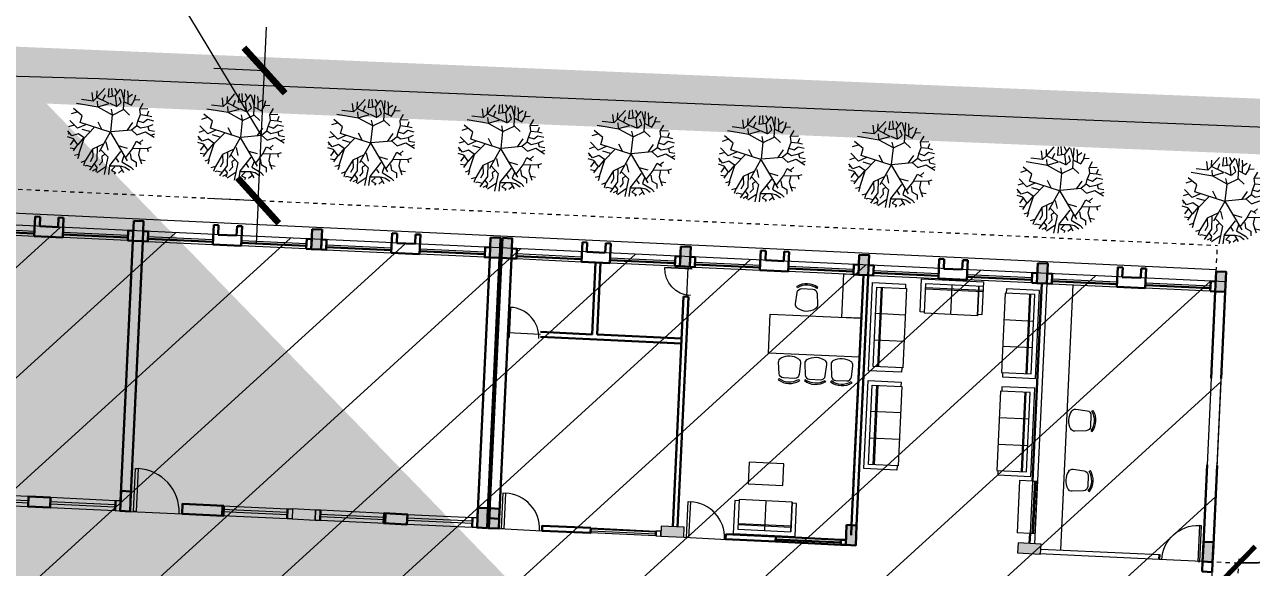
# Model space of a CAD drawing. Extents: x 4380 to 4772, y -521 to -208.
# Drawn here: x 4577.86 to 4606.12, y -360.25 to -347.74 of the extents above; entities that cross this region are included whole.
import ezdxf

# ---------------------------------------------------------------- set-up
doc = ezdxf.new("R2010")
doc.units = 0
doc.header["$LTSCALE"] = 40
doc.header["$MEASUREMENT"] = 0
doc.header["$PDMODE"] = 32
doc.header["$PDSIZE"] = 0.02
doc.linetypes.add('DASHED', pattern=[0.75, 0.5, -0.25])
doc.linetypes.add('DASHED2', pattern=[0.375, 0.25, -0.125])
doc.layers.get('0').update_dxf_attribs({"linetype": 'CONTINUOUS'})
doc.layers.get('Defpoints').update_dxf_attribs({"linetype": 'CONTINUOUS'})
for name, color, linetype, lineweight in [('- WALL', 7, 'CONTINUOUS', 30), ('BW', 1, 'CONTINUOUS', 9), ('Col-Hatch', 9, 'CONTINUOUS', 13), ('coloum hatch', 254, 'CONTINUOUS', 9), ('Column', 252, 'CONTINUOUS', 30), ('Dimension', 251, 'CONTINUOUS', 9), ('Door', 54, 'CONTINUOUS', 13), ('elevation', 1, 'CONTINUOUS', 13), ('Furniture', 17, 'CONTINUOUS', 9), ('Hatch', 10, 'CONTINUOUS', 13), ('Paved Area', 53, 'CONTINUOUS', 9), ('Pool', 140, 'CONTINUOUS', 15), ('PROJ.', 30, 'DASHED2', 13), ('TR', 92, 'CONTINUOUS', 5), ('Ventilator', 6, 'DASHED', 18), ('Wall', 7, 'CONTINUOUS', 30), ('wall l', 7, 'CONTINUOUS', 20), ('Window', 150, 'CONTINUOUS', 15), ('Window-Wall', 7, 'CONTINUOUS', 18)]:
    doc.layers.add(name, color=color, linetype=linetype, lineweight=lineweight)
doc.layers.add('dimen', color=7, linetype='CONTINUOUS')
doc.styles.add('dim-stylus bt', font='arial.ttf')
doc.dimstyles.new('Tabrej', dxfattribs={"dimtxt": 0.32, "dimasz": 0.2, "dimexe": 1.38778e-17, "dimexo": 0.15, "dimgap": 0.09, "dimtad": 0, "dimdec": 3, "dimzin": 0, "dimdsep": 46, "dimtxsty": 'dim-stylus bt', "dimblk": 'ARCHTICK', "dimcen": 0, "dimdle": 0.05, "dimclrd": 256, "dimclre": 256, "dimclrt": 7, "dimadec": 0, "dimazin": 0, "dimtfac": 1, "dimtdec": 3, "dimtofl": 0, "dimtmove": 0, "dimatfit": 1, "dimfxl": 0, "dimtolj": 1, "dimtzin": 0, "dimlwd": -1, "dimlwe": -1, "dimarcsym": 0})

# ---------------------------------------------------------------- blocks, each defined once
blk = doc.blocks.new('_ArchTick')
at = {"color": 0, "const_width": 0.15}
blk.add_lwpolyline([(-0.5, -0.5), (0.5, 0.5)], dxfattribs=at)
blk = doc.blocks.new('*D49')
at = {"layer": 'Defpoints', "color": 0, "transparency": 16777216}
for p in [(4627.76, -346.535), (4557.62, -347.547), (4627.598, -350.452)]:
    blk.add_point(p, dxfattribs=at)
at = {"layer": 'Dimension', "transparency": 16777216}
for p, q in [((4557.626, -347.397), (4557.782, -343.63)), ((4557.732, -343.628), (4596.629, -345.243)), ((4627.81, -346.537), (4607.163, -345.68)), ((4627.604, -350.302), (4627.76, -346.535))]:
    blk.add_line(p, q, dxfattribs=at)
for p, rotation in [((4557.782, -343.63), 177.6228425323131), ((4627.76, -346.535), 357.6228425323131)]:
    blk.add_blockref('_ArchTick', p, dxfattribs=dict(at, rotation=rotation))
at = {"layer": 'Dimension', "color": 7, "transparency": 16777216, "insert": (4601.912, -345.078), "char_height": 2.5, "attachment_point": 5, "rotation": 357.6228, "style": 'dim-stylus bt'}
blk.add_mtext('\\A1;70.038', dxfattribs=at)
blk = doc.blocks.new('SHRUB4')
at = {"layer": 'TR'}
for p, q in [((-0.0414, 0.0723), (-0.0435, 0.0921)), ((-0.0325, 0.0806), (-0.0146, 0.1012)), ((-0.0325, 0.0806), (-0.0318, 0.0954)), ((-0.0181, 0.0756), (-0.0132, 0.0872)), ((-0.0063, 0.0815), (-0.0042, 0.1012)), ((0.0033, 0.0839), (0.0019, 0.1021)), ((0.0143, 0.0913), (0.0095, 0.1012)), ((0.0102, 0.0839), (0.0219, 0.0996)), ((0.0295, 0.0764), (0.0239, 0.0979)), ((0.0287, 0.0524), (0.0316, 0.0988)), ((0.0398, 0.0822), (0.0384, 0.0954)), ((0.0391, 0.0815), (0.0495, 0.088)), ((0.0536, 0.0756), (0.057, 0.0864)), ((-0.0298, 0.0582), (-0.0793, 0.0665)), ((-0.0414, 0.0723), (-0.0683, 0.0756)), ((-0.0325, 0.0806), (-0.0414, 0.0723)), ((-0.0042, 0.0665), (-0.0325, 0.0806)), ((-0.0304, 0.0599), (-0.0312, 0.0723)), ((-0.0304, 0.0591), (-0.0042, 0.0665)), ((0.0033, 0.0401), (-0.0298, 0.0582)), ((0.0095, 0.0839), (-0.0063, 0.0815)), ((-0.0029, 0.0674), (0.0129, 0.0599)), ((0.0129, 0.0599), (0.0102, 0.0839)), ((0.0143, 0.0607), (0.0233, 0.069)), ((0.0233, 0.069), (0.0191, 0.0806)), ((0.0302, 0.0707), (0.0467, 0.0624)), ((0.0391, 0.0674), (0.0391, 0.0815)), ((0.0467, 0.0624), (0.0543, 0.0748)), ((0.0543, 0.0748), (0.0659, 0.0756)), ((0.0659, 0.0533), (0.0742, 0.0674)), ((-0.078, 0.0467), (-0.0917, 0.0425)), ((-0.0662, 0.0384), (-0.0862, 0.0549)), ((-0.0711, 0.0227), (-0.0662, 0.0384)), ((-0.0009, 0.0019), (0.0033, 0.0401)), ((0.0033, 0.0409), (0.0006, 0.0533)), ((0.0033, 0.0401), (0.0287, 0.0524)), ((0.0287, 0.0533), (0.0426, 0.0401)), ((0.0618, 0.026), (0.0674, 0.0409)), ((0.0674, 0.0417), (0.0659, 0.0533)), ((0.0666, 0.0541), (0.0846, 0.0549)), ((0.0674, 0.0409), (0.0832, 0.0392)), ((0.0742, 0.0227), (0.0838, 0.0302)), ((0.0832, 0.0392), (0.0873, 0.05)), ((0.0832, 0.0392), (0.0936, 0.0367)), ((0.0838, 0.0302), (0.0976, 0.0268)), ((-0.0903, -0.0079), (-0.0993, 0.0037)), ((-0.0849, 0.0169), (-0.098, 0.0128)), ((-0.0772, 0.0095), (-0.0951, 0.0277)), ((-0.0587, 0.0178), (-0.0772, 0.0095)), ((-0.0022, 0.0004), (-0.0711, 0.0226)), ((-0.0491, 0.002), (-0.0662, 0.007)), ((-0.0387, 0.0111), (-0.0628, -0.0137)), ((-0.0215, 0.007), (-0.0298, 0.0235)), ((-0.0022, 0.0004), (-0.0277, -0.0451)), ((-0.0009, 0.0019), (0.0467, 0.0062)), ((0.0377, 0.0053), (0.0501, 0.0227)), ((0.0467, 0.0062), (0.0591, 0.0161)), ((0.0467, 0.0062), (0.0597, -0.0054)), ((0.0591, 0.0161), (0.0618, 0.026)), ((0.0591, 0.0161), (0.068, 0.0103)), ((0.0597, -0.0054), (0.079, 0.0012)), ((0.0618, 0.0268), (0.0742, 0.0227)), ((0.068, 0.0103), (0.0846, 0.0136)), ((0.079, 0.0012), (0.099, -0.0112)), ((0.0846, 0.0136), (0.0969, 0.0186)), ((0.0846, 0.0136), (0.0866, 0.0053)), ((0.0866, 0.0053), (0.0997, 0.0029)), ((-0.0869, -0.0145), (-0.1, -0.0104)), ((-0.0951, -0.0021), (-0.0986, -0.0037)), ((-0.0849, -0.0153), (-0.0945, -0.0285)), ((-0.0759, -0.0029), (-0.0903, -0.0079)), ((-0.0772, -0.0277), (-0.0876, -0.0426)), ((-0.0766, -0.0285), (-0.0869, -0.0145)), ((-0.0635, -0.0128), (-0.0766, -0.0285)), ((-0.0628, -0.012), (-0.0759, -0.0029)), ((-0.0628, -0.0137), (-0.0752, -0.0509)), ((-0.0167, -0.0261), (-0.0429, -0.0384)), ((-0.0119, -0.022), (-0.0077, -0.0409)), ((-0.0015, -0.0005), (0.0369, -0.0654)), ((0.0495, -0.0368), (0.0584, -0.0203)), ((0.0584, -0.0203), (0.0694, -0.0269)), ((0.0659, -0.0236), (0.0735, -0.0169)), ((0.0915, -0.0062), (0.1004, -0.0029)), ((-0.0849, -0.0377), (-0.0945, -0.036)), ((-0.0752, -0.0509), (-0.0841, -0.0534)), ((-0.0738, -0.0509), (-0.0772, -0.0608)), ((-0.0429, -0.0384), (-0.0593, -0.0657)), ((-0.0429, -0.0384), (-0.0422, -0.0566)), ((-0.0318, -0.0335), (-0.0325, -0.0633)), ((-0.0242, -0.0393), (-0.0077, -0.0566)), ((-0.0146, -0.0509), (-0.0215, -0.055)), ((-0.0215, -0.055), (-0.0202, -0.0674)), ((0.0219, -0.0442), (-0.0036, -0.0765)), ((0.0164, -0.0302), (0.037, -0.036)), ((0.0295, -0.0541), (0.0247, -0.0674)), ((0.0336, -0.0583), (0.0501, -0.0368)), ((0.0439, -0.0483), (0.046, -0.0615)), ((0.0501, -0.0368), (0.0832, -0.036)), ((0.0666, -0.0368), (0.0632, -0.0517)), ((0.0632, -0.0517), (0.0701, -0.0723)), ((0.0832, -0.0368), (0.0928, -0.0335)), ((0.0832, -0.036), (0.0853, -0.0442)), ((-0.0593, -0.0657), (-0.0697, -0.0691)), ((-0.0601, -0.0666), (-0.0635, -0.0773)), ((-0.0559, -0.0765), (-0.0601, -0.0781)), ((-0.0435, -0.0798), (-0.0559, -0.0765)), ((-0.0325, -0.0633), (-0.0497, -0.0872)), ((-0.0422, -0.0566), (-0.0483, -0.0674)), ((-0.0387, -0.0723), (-0.0325, -0.0806)), ((-0.0325, -0.0806), (-0.0352, -0.0906)), ((-0.0119, -0.079), (-0.0325, -0.093)), ((-0.0202, -0.0674), (-0.0277, -0.0756)), ((-0.0077, -0.0566), (-0.016, -0.0971)), ((-0.0036, -0.0765), (-0.0063, -0.0971)), ((-0.0029, -0.0773), (0.0205, -0.0773)), ((0.0088, -0.079), (0.0006, -0.0872)), ((0.0116, -0.0599), (0.0171, -0.0682)), ((0.0205, -0.0773), (0.0287, -0.0922)), ((0.0212, -0.0773), (0.0322, -0.0798)), ((0.0247, -0.0674), (0.0453, -0.0798)), ((0.0322, -0.0798), (0.0426, -0.0872)), ((0.0453, -0.0798), (0.0515, -0.0864)), ((0.046, -0.0615), (0.0577, -0.0682)), ((0.0577, -0.0682), (0.0577, -0.079)), ((0.0653, -0.0624), (0.0784, -0.0649)), ((-0.0352, -0.0848), (-0.0429, -0.0889)), ((0.0006, -0.0872), (0.0102, -0.0922)), ((0.0102, -0.0922), (0.0075, -0.0963)), ((0.0247, -0.0872), (0.0171, -0.0938))]:
    blk.add_line(p, q, dxfattribs=at)
blk = doc.blocks.new('*D56')
at = {"layer": 'Defpoints', "color": 0, "transparency": 16777216}
for p in [(4582.073, -348.739), (4583.388, -348.803), (4581.927, -351.735)]:
    blk.add_point(p, dxfattribs=at)
at = {"layer": 'Dimension', "transparency": 16777216}
for p, q in [((4580.64, -345.866), (4580.649, -345.686)), ((4583.315, -350.301), (4580.64, -345.866)), ((4583.388, -348.803), (4583.436, -347.804)), ((4582.223, -348.746), (4583.388, -348.803)), ((4583.242, -351.799), (4583.388, -348.803)), ((4582.077, -351.742), (4583.242, -351.799)), ((4583.242, -351.799), (4583.193, -352.798))]:
    blk.add_line(p, q, dxfattribs=at)
for p, rotation in [((4583.388, -348.803), 267.2111745939329), ((4583.242, -351.799), 87.21117459393287)]:
    blk.add_blockref('_ArchTick', p, dxfattribs=dict(at, rotation=rotation))
at = {"layer": 'Dimension', "color": 7, "transparency": 16777216, "insert": (4580.879, -340.954), "char_height": 2.5, "attachment_point": 5, "rotation": 87.2112, "style": 'dim-stylus bt'}
blk.add_mtext('\\A1;3.00M ', dxfattribs=at)
blk = doc.blocks.new('*D57')
at = {"layer": 'Defpoints', "color": 0, "transparency": 16777216}
for p in [(4627.654, -359.586), (4605.832, -359.899), (4627.657, -359.83)]:
    blk.add_point(p, dxfattribs=at)
at = {"layer": 'dimen', "transparency": 16777216}
for p, q in [((4627.707, -359.83), (4619.96, -359.941)), ((4627.656, -359.736), (4627.657, -359.83)), ((4605.786, -360.144), (4613.534, -360.033)), ((4605.835, -360.049), (4605.836, -360.144))]:
    blk.add_line(p, q, dxfattribs=at)
at = {"layer": 'dimen', "transparency": 16777216, "xscale": 0.75, "yscale": 0.75, "zscale": 0.75}
for p, rotation in [((4627.657, -359.83), 0.8226097167320927), ((4605.836, -360.144), 180.8226097167321)]:
    blk.add_blockref('_ArchTick', p, dxfattribs=dict(at, rotation=rotation))
at = {"layer": 'dimen', "color": 7, "transparency": 16777216, "insert": (4616.747, -359.987), "char_height": 1.5, "attachment_point": 5, "rotation": 0.8226, "style": 'dim-stylus bt'}
blk.add_mtext('\\A1;21.824', dxfattribs=at)
blk = doc.blocks.new('vxcvfcvbgfg')
at = {"layer": 'Ventilator'}
for p, q in [((317.94, -581.571), (317.94, -583.071)), ((317.99, -581.571), (317.99, -583.071))]:
    blk.add_line(p, q, dxfattribs=at)
at = {"layer": 'Wall'}
for p, q in [((318.08, -581.571), (317.85, -581.571)), ((318.08, -583.071), (317.85, -583.071))]:
    blk.add_line(p, q, dxfattribs=at)
at = {"layer": 'Window-Wall'}
for p, q in [((317.85, -581.571), (317.85, -583.071)), ((318.08, -583.071), (318.08, -581.571))]:
    blk.add_line(p, q, dxfattribs=at)
blk = doc.blocks.new('sofa1')
at = {"layer": 'Furniture'}
for p, q in [((1016, 0), (-1016, 0)), ((-1016, 0), (-1016, -762)), ((-914.4, -101.6), (-914.4, -787.4)), ((914.4, -101.6), (-914.4, -101.6)), ((-914.4, -203.2), (914.4, -203.2)), ((-914.4, -228.6), (914.4, -228.6)), ((-304.8, -787.4), (-304.8, -101.6)), ((304.8, -787.4), (304.8, -101.6)), ((914.4, -787.4), (914.4, -101.6)), ((1016, -762), (1016, 0)), ((-1016, -762), (-914.4, -762)), ((-914.4, -787.4), (914.4, -787.4)), ((914.4, -762), (1016, -762))]:
    blk.add_line(p, q, dxfattribs=at)
blk = doc.blocks.new('chair1')
at = {"layer": 'Furniture'}
for p, q in [((527, 224), (556, 243)), ((527, -224), (556, -243))]:
    blk.add_line(p, q, dxfattribs=at)
blk.add_lwpolyline([(58, 204, -0.283804), (155, 253), (416, 230, -0.389031), (510, 127), (510, -127, -0.389031), (416, -230), (155, -253, -0.283804), (58, -204)], format="xyb", dxfattribs=at)
for centre, radius, start, end in [((390, 0), 390, 148.3892, 211.6108), ((201, 0), 396, 325.6197, 34.3803), ((201, 0), 430, 325.6197, 34.3803)]:
    blk.add_arc(centre, radius, start, end, dxfattribs=at)
blk = doc.blocks.new('sde')
at = {"layer": 'Furniture', "ltscale": 10000}
for p, q in [((4179.177, 1070.741), (4178.415, 1070.741)), ((4178.415, 1070.741), (4178.415, 1069.318)), ((4179.177, 1070.639), (4179.177, 1070.741)), ((4178.517, 1070.639), (4178.517, 1069.318)), ((4179.203, 1070.639), (4178.517, 1070.639)), ((4178.618, 1069.318), (4178.618, 1070.639)), ((4178.644, 1069.318), (4178.644, 1070.639)), ((4179.203, 1069.42), (4179.203, 1070.639)), ((4179.203, 1070.03), (4178.517, 1070.03)), ((4178.415, 1069.318), (4179.177, 1069.318)), ((4179.203, 1069.42), (4178.517, 1069.42)), ((4178.517, 1069.42), (4179.203, 1069.42)), ((4179.177, 1069.318), (4179.177, 1069.42))]:
    blk.add_line(p, q, dxfattribs=at)
blk = doc.blocks.new('RH 1200')
for p, q in [((21, 0), (21, 43.3)), ((21.7, 0), (21.7, 43.3)), ((21.7, 0), (21, 0))]:
    blk.add_line(p, q)
at = {"extrusion": (0, 0, -1)}
blk.add_ellipse((21.7, 0), major_axis=(-30.6, 30.6), ratio=1, start_param=5.497787, end_param=7.068583, dxfattribs=at)
blk = doc.blocks.new('DRF')
at = {"layer": 'Door', "ltscale": 20}
blk.add_line((620.912, -398.163), (620.912, -397.263), dxfattribs=at)
at = {"layer": 'Door', "ltscale": 20, "xscale": 0.01904999999555912, "yscale": 0.01904999999555912, "zscale": 0.01904999999672263, "rotation": 90}
blk.add_blockref('RH 1200', (621.027, -397.713), dxfattribs=at)
blk = doc.blocks.new('CC')
at = {"layer": 'Col-Hatch', "ltscale": 0.05}
blk.add_hatch(color=256, dxfattribs=at).paths.add_polyline_path([(4078.606, 341.328), (4078.606, 341.098), (4079.066, 341.098), (4079.066, 341.328)])
at = {"layer": 'Column'}
blk.add_lwpolyline([(4078.606, 341.328), (4079.066, 341.328), (4079.066, 341.098), (4078.606, 341.098)], close=True, dxfattribs=at)
blk = doc.blocks.new('gd')
at = {"layer": 'Door', "ltscale": 0.05}
blk.add_line((526.222, -408.628), (526.222, -407.428), dxfattribs=at)
blk.add_lwpolyline([(526.222, -408.551), (525.231, -408.551), (525.231, -408.491), (526.222, -408.491), (526.222, -408.551)], dxfattribs=at)
blk.add_arc((526.222, -408.491), 0.992, 90, 180, dxfattribs=at)
blk = doc.blocks.new('DFG')
at = {"layer": 'Col-Hatch', "ltscale": 0.05}
blk.add_hatch(color=256, dxfattribs=at).paths.add_polyline_path([(3557.561, -332.074), (3557.561, -332.304), (3557.031, -332.304), (3557.031, -332.074)])
blk.add_lwpolyline([(3557.561, -332.074), (3557.561, -332.304), (3557.031, -332.304), (3557.031, -332.074), (3557.561, -332.074)], dxfattribs=at)
blk = doc.blocks.new('t1')
at = {"layer": 'Furniture', "ltscale": 10000}
for points in [[(697340, 159031), (698240, 159031), (698240, 161131), (697340, 161131)], [(696340, 159481), (696340, 159031), (697340, 159031), (697340, 159481)]]:
    blk.add_lwpolyline(points, close=True, dxfattribs=at)
at = {"layer": 'Furniture', "ltscale": 10000, "xscale": -1, "rotation": 180}
blk.add_blockref('chair1', (698287, 160632), dxfattribs=at)
at = {"layer": 'Furniture', "ltscale": 10000, "xscale": -1}
blk.add_blockref('chair1', (697233, 160306), dxfattribs=at)
at = {"layer": 'Furniture', "ltscale": 10000}
for p in [(698287, 160029), (698287, 159425)]:
    blk.add_blockref('chair1', p, dxfattribs=at)
blk = doc.blocks.new('s2')
at = {"layer": 'Furniture'}
for p, q in [((703165, 162248), (703850, 162248)), ((703165, 162248), (703165, 161029)), ((703850, 162248), (703165, 162248)), ((703952, 162350), (703190, 162350)), ((703190, 162350), (703190, 162248)), ((703723, 162248), (703723, 161029)), ((703749, 162248), (703749, 161029)), ((703850, 161029), (703850, 162248)), ((703952, 160927), (703952, 162350)), ((703165, 161639), (703850, 161639)), ((703165, 161029), (703850, 161029)), ((703190, 161029), (703190, 160927)), ((703190, 160927), (703952, 160927))]:
    blk.add_line(p, q, dxfattribs=at)

msp = doc.modelspace()

# ---------------------------------------------------------------- hatches: boundary and pattern name
at = {"layer": 'Hatch', "ltscale": 0.05}
h = msp.add_hatch(dxfattribs=at)
h.set_pattern_fill('ANSI31', color=256, scale=15, angle=-2.68261)
h.paths.add_polyline_path([(4605.0562, -363.7007), (4605.5261, -353.6717), (4547.4797, -350.9519), (4547.2942, -354.9128), (4544.5971, -354.7865), (4544.6694, -353.2429), (4538.2165, -352.9406), (4538.0274, -356.9761), (4542.1229, -357.168), (4541.9662, -360.5144), (4537.8706, -360.3225), (4537.6816, -364.358), (4544.1345, -364.6604), (4544.2068, -363.1171), (4546.9038, -363.2435), (4546.7183, -367.2041), (4567.5005, -368.1779), (4567.7387, -363.0934), (4575.7299, -363.4679), (4575.4917, -368.5523), (4600.6541, -369.7313), (4600.9457, -363.5081)])
at = {"layer": 'Paved Area'}
h = msp.add_hatch(dxfattribs=at)
h.set_pattern_fill('HONEY', color=256, scale=4, angle=-88.64135, style=0)
h.set_pattern_definition([(271.358645, (-1007.24465, -2072.89975), (0.450673922, -0.739522153), [0.5, -1]), (31.358645, (-1007.24465, -2072.89975), (0.41510801, 0.76005614), [0.5, -1]), (331.358645, (-1007.24465, -2072.89975), (0.865781932, 0.02053399), [-1, 0.5])])
edge = h.paths.add_edge_path()
edge.add_line((4601.24, -376.1384), (4539.7291, -373.4985))
edge.add_line((4601.2326, -373.1353), (4541.0422, -370.552))
edge.add_line((4601.2326, -373.1353), (4601.24, -376.1384))
edge.add_line((4531.6844, -361.0021), (4541.0422, -370.552))
edge.add_line((4528.607, -362.1479), (4539.7291, -373.4985))
edge.add_line((4535.346, -302.3906), (4531.6844, -361.0021))
edge.add_line((4532.3519, -302.2036), (4528.607, -362.1479))
edge.add_line((4535.346, -302.3906), (4532.356, -302.1378))

# ---------------------------------------------------------------- linework, layer by layer
at = {"layer": '- WALL'}
for p, q in [((4578.0854, -352.6162), (4578.1065, -352.1667)), ((4578.1065, -352.1667), (4578.2213, -352.1721)), ((4578.211, -352.3918), (4578.2213, -352.1721)), ((4578.6459, -352.192), (4578.6356, -352.4117)), ((4578.6459, -352.192), (4578.7607, -352.1974)), ((4578.7607, -352.1974), (4578.7397, -352.6469)), ((4582.2169, -352.3593), (4582.1959, -352.8088)), ((4582.3318, -352.3647), (4582.3215, -352.5844)), ((4578.0854, -352.6162), (4578.7397, -352.6469)), ((4578.211, -352.3918), (4578.6356, -352.4117)), ((4582.7461, -352.6043), (4582.3215, -352.5844)), ((4582.7461, -352.6043), (4582.7564, -352.3846)), ((4582.8502, -352.8395), (4582.8712, -352.39)), ((4586.3064, -353.0014), (4586.3274, -352.5519)), ((4586.432, -352.777), (4586.4423, -352.5573)), ((4586.8668, -352.5772), (4586.8565, -352.7969)), ((4586.9817, -352.5825), (4586.9607, -353.0321)), ((4582.8502, -352.8395), (4582.1959, -352.8088)), ((4586.432, -352.777), (4586.8565, -352.7969)), ((4590.7076, -352.7571), (4590.6866, -353.2066)), ((4590.8225, -352.7625), (4590.7076, -352.7571)), ((4590.8225, -352.7625), (4590.8122, -352.9823)), ((4591.2367, -353.0022), (4591.247, -352.7824)), ((4591.3619, -352.7878), (4591.247, -352.7824)), ((4591.3409, -353.2373), (4591.3619, -352.7878)), ((4586.3064, -353.0014), (4586.9607, -353.0321)), ((4591.3409, -353.2373), (4590.6866, -353.2066)), ((4591.2367, -353.0022), (4590.8122, -352.9823)), ((4594.8181, -352.9497), (4594.7971, -353.3992)), ((4594.933, -352.9551), (4594.8181, -352.9497)), ((4594.933, -352.9551), (4594.9227, -353.1749)), ((4595.3472, -353.1948), (4594.9227, -353.1749)), ((4595.3472, -353.1948), (4595.3575, -352.975)), ((4595.4724, -352.9804), (4595.3575, -352.975)), ((4595.4513, -353.4299), (4595.4724, -352.9804)), ((4598.9076, -353.5918), (4598.9286, -353.1423)), ((4599.0435, -353.1477), (4598.9286, -353.1423)), ((4599.0332, -353.3675), (4599.0435, -353.1477)), ((4599.468, -353.1676), (4599.4577, -353.3874)), ((4599.5829, -353.173), (4599.468, -353.1676)), ((4599.5829, -353.173), (4599.5618, -353.6225)), ((4595.4513, -353.4299), (4594.7971, -353.3992)), ((4597.3051, -353.2865), (4597.42, -353.2919)), ((4597.4092, -353.5216), (4597.42, -353.2919)), ((4599.0332, -353.3675), (4599.4577, -353.3874)), ((4601.071, -353.4629), (4601.0602, -353.6927)), ((4601.071, -353.4629), (4601.1858, -353.4683)), ((4601.5305, -353.4845), (4601.4156, -353.4791)), ((4601.5305, -353.4845), (4601.5197, -353.7142)), ((4603.0391, -353.3349), (4603.018, -353.7844)), ((4603.0391, -353.3349), (4603.154, -353.3403)), ((4603.154, -353.3403), (4603.1437, -353.5601)), ((4603.5682, -353.5799), (4603.5785, -353.3602)), ((4603.5785, -353.3602), (4603.6934, -353.3656)), ((4603.6723, -353.8151), (4603.6934, -353.3656)), ((4597.2943, -353.5162), (4597.4092, -353.5216)), ((4598.9076, -353.5918), (4599.5618, -353.6225)), ((4601.0602, -353.6927), (4601.1751, -353.6981)), ((4601.2899, -353.7035), (4601.0765, -358.2585)), ((4601.5197, -353.7142), (4601.4048, -353.7088)), ((4603.5682, -353.5799), (4603.1437, -353.5601)), ((4605.1707, -353.8853), (4605.1814, -353.6555)), ((4603.6723, -353.8151), (4603.018, -353.7844)), ((4605.2856, -353.8907), (4605.1707, -353.8853)), ((4590.9359, -354.8811), (4589.7472, -354.8254)), ((4592.9912, -354.9774), (4591.0509, -354.8865)), ((4592.9858, -355.0923), (4589.7418, -354.9403)), ((4588.7925, -359.1245), (4588.5628, -359.1137)), ((4596.7945, -359.2691), (4596.7838, -359.4989)), ((4596.9094, -359.2745), (4596.8986, -359.5043)), ((4595.1598, -359.6531), (4594.006, -359.599)), ((4595.1651, -359.5382), (4594.0114, -359.4841)), ((4601.0199, -359.4671), (4601.0091, -359.6969)), ((4604.994, -360.1138), (4605.0047, -359.8841)), ((4605.2237, -360.1246), (4605.2345, -359.8949)), ((4604.994, -360.1138), (4605.2237, -360.1246))]:
    msp.add_line(p, q, dxfattribs=at)
at = {"layer": '- WALL', "ltscale": 0.05}
for p, q in [((4582.2169, -352.3593), (4582.3318, -352.3647)), ((4582.7564, -352.3846), (4582.8712, -352.39)), ((4586.4423, -352.5573), (4586.3274, -352.5519)), ((4586.9817, -352.5825), (4586.8668, -352.5772)), ((4580.0721, -358.7159), (4580.3529, -352.7225)), ((4580.3018, -358.7266), (4580.5827, -352.7332)), ((4588.2931, -359.1011), (4588.5739, -353.1076)), ((4588.5228, -359.1118), (4588.8036, -353.1184)), ((4588.5628, -359.1137), (4588.8436, -353.1203)), ((4588.7925, -359.1245), (4589.0733, -353.131)), ((4590.9359, -354.8811), (4591.0137, -353.222)), ((4591.0509, -354.8865), (4591.1286, -353.2273)), ((4605.1814, -353.6555), (4605.2963, -353.6609)), ((4605.2856, -353.8907), (4605.1919, -355.8885)), ((4605.5153, -353.9014), (4605.4217, -355.8992)), ((4605.0983, -357.8863), (4605.0047, -359.8841)), ((4605.3281, -357.897), (4605.2345, -359.8949)), ((4594.006, -359.599), (4594.0114, -359.4841)), ((4595.1598, -359.6531), (4595.1651, -359.5383)), ((4595.1598, -359.6531), (4596.6581, -359.7233)), ((4595.1651, -359.5382), (4596.6635, -359.6084))]:
    msp.add_line(p, q, dxfattribs=at)
at = {"layer": '- WALL'}
for points in [[(4580.2488, -352.4873), (4580.238, -352.7171), (4580.3529, -352.7225), (4580.3637, -352.4927)], [(4580.7083, -352.5089), (4580.6975, -352.7386), (4580.5827, -352.7332), (4580.5934, -352.5035)], [(4584.3593, -352.6799), (4584.3485, -352.9097), (4584.4634, -352.915), (4584.4742, -352.6853)], [(4584.8188, -352.7014), (4584.808, -352.9312), (4584.6931, -352.9258), (4584.7039, -352.6961)], [(4588.4698, -352.8725), (4588.459, -353.1023), (4588.5739, -353.1076), (4588.5847, -352.8779)], [(4588.4698, -352.8725), (4588.459, -353.1023), (4588.5739, -353.1076), (4588.5847, -352.8779)], [(4589.199, -352.9067), (4589.1882, -353.1364), (4589.0733, -353.131), (4589.0841, -352.9013)], [(4592.85, -353.0777), (4592.8392, -353.3075), (4592.9541, -353.3129), (4592.9648, -353.0831)], [(4593.3095, -353.0993), (4593.2987, -353.329), (4593.1838, -353.3236), (4593.1946, -353.0939)], [(4596.9605, -353.2703), (4596.9497, -353.5001), (4597.0646, -353.5055), (4597.0753, -353.2757)], [(4577.9544, -358.6167), (4577.9436, -358.8464), (4578.4481, -358.87), (4578.4589, -358.6403)], [(4590.9048, -359.3386), (4590.8994, -359.4534), (4589.7807, -359.401), (4589.786, -359.2861)], [(4604.9832, -360.3436), (4604.994, -360.1138), (4605.2237, -360.1246), (4605.213, -360.3543)]]:
    msp.add_lwpolyline(points, close=True, dxfattribs=at)
at = {"layer": '- WALL', "ltscale": 0.05}
for points in [[(4582.4545, -358.8275), (4582.4437, -359.0573), (4581.4898, -359.0126), (4581.5005, -358.7828)], [(4586.1297, -359.23), (4586.1404, -359.0002), (4586.6798, -359.0255), (4586.6691, -359.2552)], [(4596.6635, -359.6084), (4596.6581, -359.7233), (4596.773, -359.7286), (4596.7784, -359.6139)]]:
    msp.add_lwpolyline(points, close=True, dxfattribs=at)
at = {"layer": 'BW', "linetype": 'Continuous', "ltscale": 0.03, "const_width": 1.28}
msp.add_lwpolyline([(4729.8849, -377.4322), (4692.0862, -376.2966), (4661.2192, -374.6976), (4627.7878, -372.6542), (4627.5652, -350.9546), (4601.5132, -349.8986), (4557.5872, -348.0496), (4558.3692, -331.7846), (4559.5772, -305.7976), (4560.9152, -288.1036), (4573.7222, -287.8726), (4574.3192, -270.2576), (4574.9352, -240.9616), (4546.8002, -240.2206), (4502.1282, -238.4496)], dxfattribs=at)
at = {"layer": 'Dimension'}
msp.add_lwpolyline([(4524.4967, -239.3489), (4546.8327, -240.2344), (4560.9002, -240.6049), (4574.9053, -240.9737), (4574.6597, -255.6234), (4574.3517, -270.2714), (4573.7547, -287.8864), (4560.9477, -288.1174), (4560.2787, -296.9644), (4559.6097, -305.8114), (4559.0057, -318.8049), (4558.4017, -331.7984), (4558.0107, -339.9309), (4557.6821, -348.0668), (4568.5368, -348.6694), (4579.5827, -348.9879), (4601.5457, -349.9124), (4614.5717, -350.4404), (4627.5352, -350.9688)], dxfattribs=at)
at = {"layer": 'Furniture', "ltscale": 10000}
msp.add_line((4602.0042, -353.7369), (4601.718, -359.8452), dxfattribs=at)
msp.add_lwpolyline([(4594.5287, -358.3231), (4595.3279, -358.3605), (4595.3513, -357.8611), (4594.5521, -357.8236)], close=True, dxfattribs=at)
at = {"layer": 'Hatch', "ltscale": 0.05}
msp.add_lwpolyline([(4605.0562, -363.7007), (4605.5261, -353.6717), (4547.4797, -350.9519), (4547.2942, -354.9128), (4544.5971, -354.7865), (4544.6694, -353.2429), (4538.2165, -352.9406), (4538.0274, -356.9761), (4542.1229, -357.168), (4541.9662, -360.5144), (4537.8706, -360.3225), (4537.6816, -364.358), (4544.1345, -364.6604), (4544.2068, -363.1171), (4546.9038, -363.2435), (4546.7183, -367.2041), (4567.5005, -368.1779), (4567.7387, -363.0934), (4575.7299, -363.4679), (4575.4917, -368.5523), (4600.6541, -369.7313), (4600.9457, -363.5081), (4605.0562, -363.7007)], dxfattribs=at)
at = {"layer": 'Pool', "ltscale": 0.05}
for p, q in [((4600.7768, -358.2444), (4600.7202, -359.4531)), ((4601.0765, -358.2585), (4600.7768, -358.2444)), ((4601.0199, -359.4671), (4600.7202, -359.4531))]:
    msp.add_line(p, q, dxfattribs=at)
at = {"layer": 'PROJ.', "ltscale": 0.01}
for p, q in [((4547.7483, -350.1336), (4605.3352, -352.8318)), ((4605.3071, -353.4312), (4605.3352, -352.8318)), ((4605.8231, -360.1527), (4605.2237, -360.1246)), ((4605.5408, -366.1761), (4605.8231, -360.1527))]:
    msp.add_line(p, q, dxfattribs=at)
at = {"layer": 'Ventilator'}
for p, q in [((4592.3997, -359.4837), (4590.9013, -359.4135)), ((4592.402, -359.4337), (4590.9036, -359.3635)), ((4595.1618, -359.6092), (4596.6602, -359.6794)), ((4595.1629, -359.5866), (4596.6612, -359.6569))]:
    msp.add_line(p, q, dxfattribs=at)
at = {"layer": 'Wall', "ltscale": 0.05}
for p, q in [((4597.1794, -353.5109), (4596.9094, -359.2745)), ((4596.9562, -358.2756), (4597.1794, -353.5109)), ((4597.0243, -359.2799), (4597.2943, -353.5162)), ((4593.0365, -354.01), (4592.7881, -359.3117)), ((4593.1514, -354.0154), (4592.903, -359.3171)), ((4593.0365, -354.01), (4593.1514, -354.0154)), ((4604.0004, -359.9522), (4603.9951, -360.067))]:
    msp.add_line(p, q, dxfattribs=at)
at = {"layer": 'Wall'}
for p, q in [((4590.9048, -359.3386), (4590.8994, -359.4534)), ((4592.4032, -359.4088), (4592.3978, -359.5236))]:
    msp.add_line(p, q, dxfattribs=at)
at = {"layer": 'wall l', "ltscale": 0.05}
for points in [[(4579.9572, -358.7105), (4579.9464, -358.9402), (4580.0613, -358.9456), (4580.0721, -358.7159)], [(4583.9071, -359.1258), (4583.9179, -358.8961), (4584.0327, -358.9015), (4584.022, -359.1312)], [(4584.6663, -359.1614), (4584.677, -358.9316), (4584.5622, -358.9263), (4584.5514, -359.156)], [(4588.1674, -359.3254), (4588.1782, -359.0957), (4588.2931, -359.1011), (4588.2823, -359.3308)], [(4592.4032, -359.4088), (4592.3978, -359.5236), (4592.5127, -359.529), (4592.518, -359.4142)], [(4596.6635, -359.6084), (4596.6581, -359.7233), (4596.773, -359.7286), (4596.7784, -359.6138)]]:
    msp.add_lwpolyline(points, close=True, dxfattribs=at)
at = {"layer": 'Window', "ltscale": 0.05}
for p, q in [((4576.5895, -352.493), (4578.0879, -352.5632)), ((4576.5906, -352.4705), (4578.0889, -352.5407)), ((4580.2405, -352.6641), (4578.7422, -352.5939)), ((4580.2416, -352.6416), (4578.7432, -352.5714)), ((4580.7, -352.6856), (4582.1984, -352.7558)), ((4580.7011, -352.6631), (4582.1994, -352.7333)), ((4584.351, -352.8567), (4582.8527, -352.7865)), ((4584.3521, -352.8342), (4582.8537, -352.764)), ((4584.8105, -352.8782), (4586.3089, -352.9484)), ((4584.8116, -352.8557), (4586.3099, -352.9259)), ((4588.4615, -353.0493), (4586.9631, -352.9791)), ((4588.4626, -353.0268), (4586.9642, -352.9566)), ((4589.1907, -353.0834), (4590.6891, -353.1537)), ((4589.1918, -353.0609), (4590.6901, -353.1311)), ((4592.8417, -353.2545), (4591.3433, -353.1843)), ((4592.8427, -353.232), (4591.3444, -353.1618)), ((4593.3012, -353.276), (4594.7995, -353.3462)), ((4593.3022, -353.2535), (4594.8006, -353.3237)), ((4596.9522, -353.4471), (4595.4538, -353.3769)), ((4596.9532, -353.4246), (4595.4549, -353.3544)), ((4597.4117, -353.4686), (4598.91, -353.5388)), ((4597.4127, -353.4461), (4598.9111, -353.5163)), ((4601.0627, -353.6397), (4599.5643, -353.5695)), ((4601.0637, -353.6172), (4599.5654, -353.547)), ((4601.5222, -353.6612), (4603.0205, -353.7314)), ((4601.5232, -353.6387), (4603.0216, -353.7089)), ((4605.1732, -353.8323), (4603.6748, -353.7621)), ((4605.1742, -353.8098), (4603.6759, -353.7396)), ((4601.1184, -358.2604), (4601.0618, -359.4691)), ((4601.1497, -358.2619), (4601.0931, -359.4706))]:
    msp.add_line(p, q, dxfattribs=at)
at = {"layer": 'Window-Wall'}
for p, q in [((4605.309, -353.3912), (4547.7221, -350.693)), ((4576.587, -352.546), (4578.0854, -352.6162)), ((4576.5924, -352.4311), (4578.0908, -352.5013)), ((4580.238, -352.7171), (4578.7397, -352.6469)), ((4580.2434, -352.6022), (4578.7451, -352.532)), ((4580.7029, -352.6237), (4582.2013, -352.6939)), ((4580.6975, -352.7386), (4582.1959, -352.8088)), ((4584.3485, -352.9097), (4582.8502, -352.8395)), ((4584.3539, -352.7948), (4582.8556, -352.7246)), ((4584.808, -352.9312), (4586.3064, -353.0014)), ((4584.8134, -352.8163), (4586.3118, -352.8865)), ((4588.4644, -352.9874), (4586.966, -352.9172)), ((4588.459, -353.1023), (4586.9607, -353.0321)), ((4589.1882, -353.1364), (4590.6866, -353.2066)), ((4589.1936, -353.0216), (4590.692, -353.0918)), ((4592.8446, -353.1926), (4591.3462, -353.1224)), ((4593.3041, -353.2141), (4594.8024, -353.2844)), ((4592.8392, -353.3075), (4591.3409, -353.2373)), ((4593.2987, -353.329), (4594.7971, -353.3992)), ((4596.9497, -353.5001), (4595.4513, -353.4299)), ((4596.9551, -353.3852), (4595.4567, -353.315)), ((4597.4146, -353.4067), (4598.9129, -353.477)), ((4605.2963, -353.6609), (4605.309, -353.3912)), ((4597.4092, -353.5216), (4598.9076, -353.5918)), ((4601.0602, -353.6927), (4599.5618, -353.6225)), ((4601.0656, -353.5778), (4599.5672, -353.5076)), ((4601.4048, -353.7088), (4601.124, -359.7023)), ((4601.5197, -353.7142), (4603.018, -353.7844)), ((4601.5251, -353.5993), (4603.0234, -353.6695)), ((4605.1761, -353.7704), (4603.6777, -353.7002)), ((4605.1707, -353.8853), (4603.6723, -353.8151)), ((4605.1919, -355.8885), (4605.0983, -357.8863)), ((4605.3281, -357.897), (4605.4217, -355.8992)), ((4601.0765, -358.2585), (4601.0199, -359.4671)), ((4601.0765, -358.2585), (4601.1914, -358.2638)), ((4601.1348, -359.4725), (4601.1914, -358.2638)), ((4590.9048, -359.3386), (4592.4032, -359.4088)), ((4592.3978, -359.5236), (4590.8994, -359.4534)), ((4601.1348, -359.4725), (4601.0199, -359.4671)), ((4603.9951, -360.067), (4601.2281, -359.9374)), ((4601.2684, -359.8242), (4604.0004, -359.9522))]:
    msp.add_line(p, q, dxfattribs=at)

# ---------------------------------------------------------------- block references
at = {"layer": '- WALL', "extrusion": (0, 0, -1), "zscale": -1}
for name, p, rotation in [('sde', (-5863.6542, 3770.1183), 272.6826148513652), ('vxcvfcvbgfg', (-5149.9644, -703.8469), 92.68261483646172), ('vxcvfcvbgfg', (-5154.2247, -704.0465), 92.68261483646172)]:
    msp.add_blockref(name, p, dxfattribs=dict(at, rotation=rotation))
at = {"layer": '- WALL', "rotation": 87.31738513378336}
for p in [(3980.6351, -649.0583), (3982.6379, -649.1521), (3988.8561, -649.4435)]:
    msp.add_blockref('vxcvfcvbgfg', p, dxfattribs=at)
at = {"layer": 'coloum hatch', "ltscale": 0.05, "extrusion": (0, 0, -1), "zscale": -1, "rotation": 272.6826148513652}
for p in [(-5112.2209, 3705.8981), (-5116.3314, 3705.7055), (-5120.4419, 3705.5129), (-5120.7116, 3705.5003), (-5124.8221, 3705.3077), (-5128.9326, 3705.1151), (-5133.0431, 3704.9225), (-5137.1536, 3704.7299), (-5111.9294, 3699.6749), (-5120.1503, 3699.2897), (-5120.42, 3699.2771), (-5128.641, 3698.8919), (-5136.862, 3698.5067)]:
    msp.add_blockref('CC', p, dxfattribs=at)
at = {"layer": 'coloum hatch', "extrusion": (0, 0, -1), "zscale": -1, "rotation": 182.6826148513653}
for p in [(-1015.3467, -524.3602), (-1023.8374, -524.758), (-1032.0583, -525.1432)]:
    msp.add_blockref('DFG', p, dxfattribs=at)
at = {"layer": 'Door', "rotation": 267.3173851635383}
msp.add_blockref('gd', (5013.1006, 147.5641), dxfattribs=at)
at = {"layer": 'Door', "xscale": 0.8333333334976487, "yscale": 0.8333333334976487, "zscale": 0.8333333334976487, "rotation": 267.3173851635487}
for p in [(4949.4563, 62.7461), (4953.7167, 62.5465)]:
    msp.add_blockref('gd', p, dxfattribs=at)
at = {"layer": 'Door', "extrusion": (0, 0, -1), "xscale": 0.8333333334976487, "yscale": 0.8333333334976487, "zscale": -0.8333333334976487, "rotation": 272.6826148662792}
msp.add_blockref('gd', (-4285.3677, 93.8618), dxfattribs=at)
at = {"layer": 'elevation', "xscale": 0.7500000001291482, "yscale": 0.7500000001291482, "zscale": 0.7500000001291482, "rotation": 357.317385133766}
msp.add_blockref('DRF', (4141.9134, -33.9227), dxfattribs=at)
at = {"layer": 'elevation', "extrusion": (0, 0, -1), "xscale": 0.8333333334767304, "yscale": 0.8333333334767304, "zscale": -0.8333333334767303, "rotation": 272.682614836545}
msp.add_blockref('DRF', (-4282.5227, 177.5066), dxfattribs=at)
at = {"layer": 'Furniture', "ltscale": 10000, "extrusion": (0, 0, -1), "xscale": 0.001000000000203727, "yscale": 0.001000000000203727, "zscale": -0.001000000000203727, "rotation": 272.682615059806}
for p in [(-4597.3453, -354.7026), (-4597.2396, -356.9576)]:
    msp.add_blockref('sofa1', p, dxfattribs=at)
at = {"layer": 'Furniture', "ltscale": 10000, "xscale": 0.001000000000203727, "yscale": 0.001000000000203727, "zscale": 0.001000000000203727}
for name, p, rotation in [('sofa1', (4601.1897, -354.8827), 267.3173853570756), ('sofa1', (4601.084, -357.1378), 267.3173853570756), ('chair1', (4601.9061, -356.8495, 0.0015), 357.3173851486348), ('chair1', (4601.8428, -358.2335, 0.0026), 357.3173851486348)]:
    msp.add_blockref(name, p, dxfattribs=dict(at, rotation=rotation))
at = {"layer": 'Furniture', "xscale": 0.001000000000203727, "yscale": 0.001000000000203727, "zscale": 0.001000000000203727, "rotation": 267.3173851486347}
msp.add_blockref('s2', (4466.3808, 351.2453), dxfattribs=at)
at = {"layer": 'TR', "xscale": 10, "yscale": 10, "zscale": 10}
for p in [(4579.854, -350.2292), (4582.8517, -350.3554), (4585.8493, -350.4815), (4588.8469, -350.6077), (4591.8445, -350.7339), (4594.8421, -350.8601), (4597.8397, -350.9863), (4601.7191, -351.5753), (4605.5247, -351.8207)]:
    msp.add_blockref('SHRUB4', p, dxfattribs=at)
at = {"layer": 'Window-Wall', "extrusion": (0, 0, -1), "xscale": 0.001000000000203727, "yscale": 0.001000000000203727, "zscale": -0.001000000000203727, "rotation": 272.6826148513652}
msp.add_blockref('t1', (-4788.6272, 334.6232), dxfattribs=at)

# ---------------------------------------------------------------- dimensions: what is measured, and where the dimension line sits
at = {"layer": 'dimen'}
dim = msp.add_aligned_dim(p1=(4605.8324, -359.899), p2=(4627.6537, -359.5857), distance=-0.2448, dimstyle='Tabrej', override={"dimtxt": 1.5, "dimasz": 0.75}, dxfattribs=at)
dim.commit()
dim.dimension.update_dxf_attribs({"geometry": '*D57', "text_midpoint": (4616.7466, -359.9871)})
at = {"layer": 'Dimension'}
dim = msp.add_linear_dim(base=(4583.3876, -348.8026), p1=(4581.927, -351.735), p2=(4582.073, -348.7386), angle=87.21117, text='3.00M ', dimstyle='Tabrej', override={"dimtxt": 2.5, "dimasz": 1, "dimtmove": 1}, dxfattribs=at)
dim.commit()
dim.dimension.update_dxf_attribs({"geometry": '*D56', "text_midpoint": (4580.6531, -345.596), "dimtype": 161})
dim = msp.add_linear_dim(base=(4627.7603, -346.5353), p1=(4557.6197, -347.547), p2=(4627.5977, -350.452), angle=357.62284, dimstyle='Tabrej', override={"dimtxt": 2.5, "dimasz": 1, "dimtmove": 1}, dxfattribs=at)
dim.commit()
dim.dimension.update_dxf_attribs({"geometry": '*D49', "text_midpoint": (4601.9119, -345.0779), "dimtype": 161})

doc.saveas('drawing.dxf')
